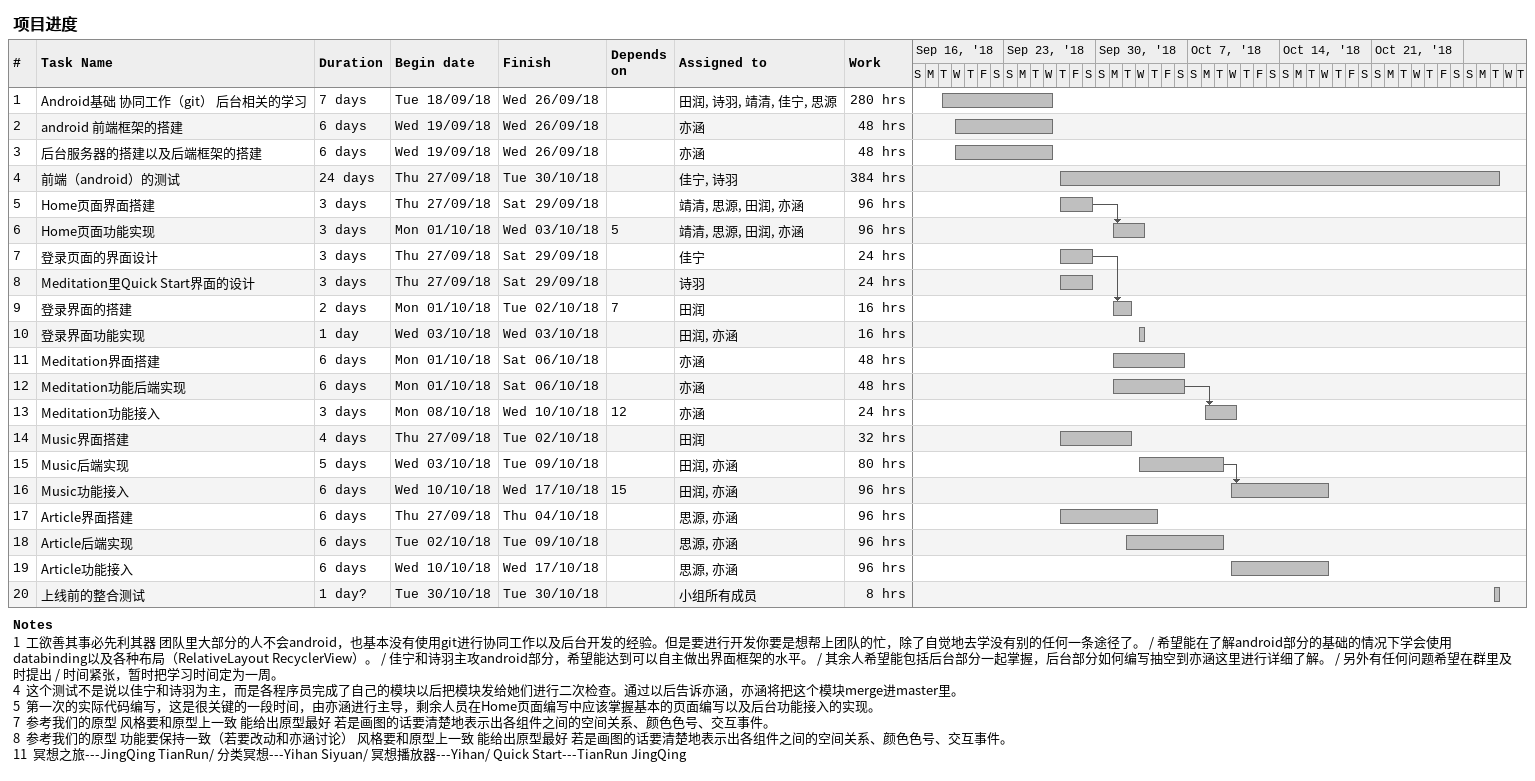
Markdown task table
项目进度

| ID | Task | Duration | Start | Finish | Predecessors | Resources | Work (h) |
|---|---|---|---|---|---|---|---|
| 1 | Android基础 协同工作（git） 后台相关的学习 | 7d | 2018-09-18 | 2018-09-26 |  | 田润, 诗羽, 靖清, 佳宁, 思源 | 280 |
| 2 | android 前端框架的搭建 | 6d | 2018-09-19 | 2018-09-26 |  | 亦涵 | 48 |
| 3 | 后台服务器的搭建以及后端框架的搭建 | 6d | 2018-09-19 | 2018-09-26 |  | 亦涵 | 48 |
| 4 | 前端（android）的测试 | 24d | 2018-09-27 | 2018-10-30 |  | 佳宁, 诗羽 | 384 |
| 5 | Home页面界面搭建 | 3d | 2018-09-27 | 2018-09-29 |  | 靖清, 思源, 田润, 亦涵 | 96 |
| 6 | Home页面功能实现 | 3d | 2018-10-01 | 2018-10-03 | 5 | 靖清, 思源, 田润, 亦涵 | 96 |
| 7 | 登录页面的界面设计 | 3d | 2018-09-27 | 2018-09-29 |  | 佳宁 | 24 |
| 8 | Meditation里Quick Start界面的设计 | 3d | 2018-09-27 | 2018-09-29 |  | 诗羽 | 24 |
| 9 | 登录界面的搭建 | 2d | 2018-10-01 | 2018-10-02 | 7 | 田润 | 16 |
| 10 | 登录界面功能实现 | 1d | 2018-10-03 | 2018-10-03 |  | 田润, 亦涵 | 16 |
| 11 | Meditation界面搭建 | 6d | 2018-10-01 | 2018-10-06 |  | 亦涵 | 48 |
| 12 | Meditation功能后端实现 | 6d | 2018-10-01 | 2018-10-06 |  | 亦涵 | 48 |
| 13 | Meditation功能接入 | 3d | 2018-10-08 | 2018-10-10 | 12 | 亦涵 | 24 |
| 14 | Music界面搭建 | 4d | 2018-09-27 | 2018-10-02 |  | 田润 | 32 |
| 15 | Music后端实现 | 5d | 2018-10-03 | 2018-10-09 |  | 田润, 亦涵 | 80 |
| 16 | Music功能接入 | 6d | 2018-10-10 | 2018-10-17 | 15 | 田润, 亦涵 | 96 |
| 17 | Article界面搭建 | 6d | 2018-09-27 | 2018-10-04 |  | 思源, 亦涵 | 96 |
| 18 | Article后端实现 | 6d | 2018-10-02 | 2018-10-09 |  | 思源, 亦涵 | 96 |
| 19 | Article功能接入 | 6d | 2018-10-10 | 2018-10-17 |  | 思源, 亦涵 | 96 |
| 20 | 上线前的整合测试 | 1d? | 2018-10-30 | 2018-10-30 |  | 小组所有成员 | 8 |

Notes
- 1: 工欲善其事必先利其器 团队里大部分的人不会android，也基本没有使用git进行协同工作以及后台开发的经验。但是要进行开发你要是想帮上团队的忙，除了自觉地去学没有别的任何一条途径了。 / 希望能在了解android部分的基础的情况下学会使用databinding以及各种布局（RelativeLayout RecyclerView）。 / 佳宁和诗羽主攻android部分，希望能达到可以自主做出界面框架的水平。 / 其余人希望能包括后台部分一起掌握，后台部分如何编写抽空到亦涵这里进行详细了解。 / 另外有任何问题希望在群里及时提出 / 时间紧张，暂时把学习时间定为一周。
- 4: 这个测试不是说以佳宁和诗羽为主，而是各程序员完成了自己的模块以后把模块发给她们进行二次检查。通过以后告诉亦涵，亦涵将把这个模块merge进master里。
- 5: 第一次的实际代码编写，这是很关键的一段时间，由亦涵进行主导，剩余人员在Home页面编写中应该掌握基本的页面编写以及后台功能接入的实现。
- 7: 参考我们的原型 风格要和原型上一致 能给出原型最好 若是画图的话要清楚地表示出各组件之间的空间关系、颜色色号、交互事件。
- 8: 参考我们的原型 功能要保持一致（若要改动和亦涵讨论） 风格要和原型上一致 能给出原型最好 若是画图的话要清楚地表示出各组件之间的空间关系、颜色色号、交互事件。
- 11: 冥想之旅---JingQing TianRun/ 分类冥想---Yihan Siyuan/ 冥想播放器---Yihan/ Quick Start---TianRun JingQing
